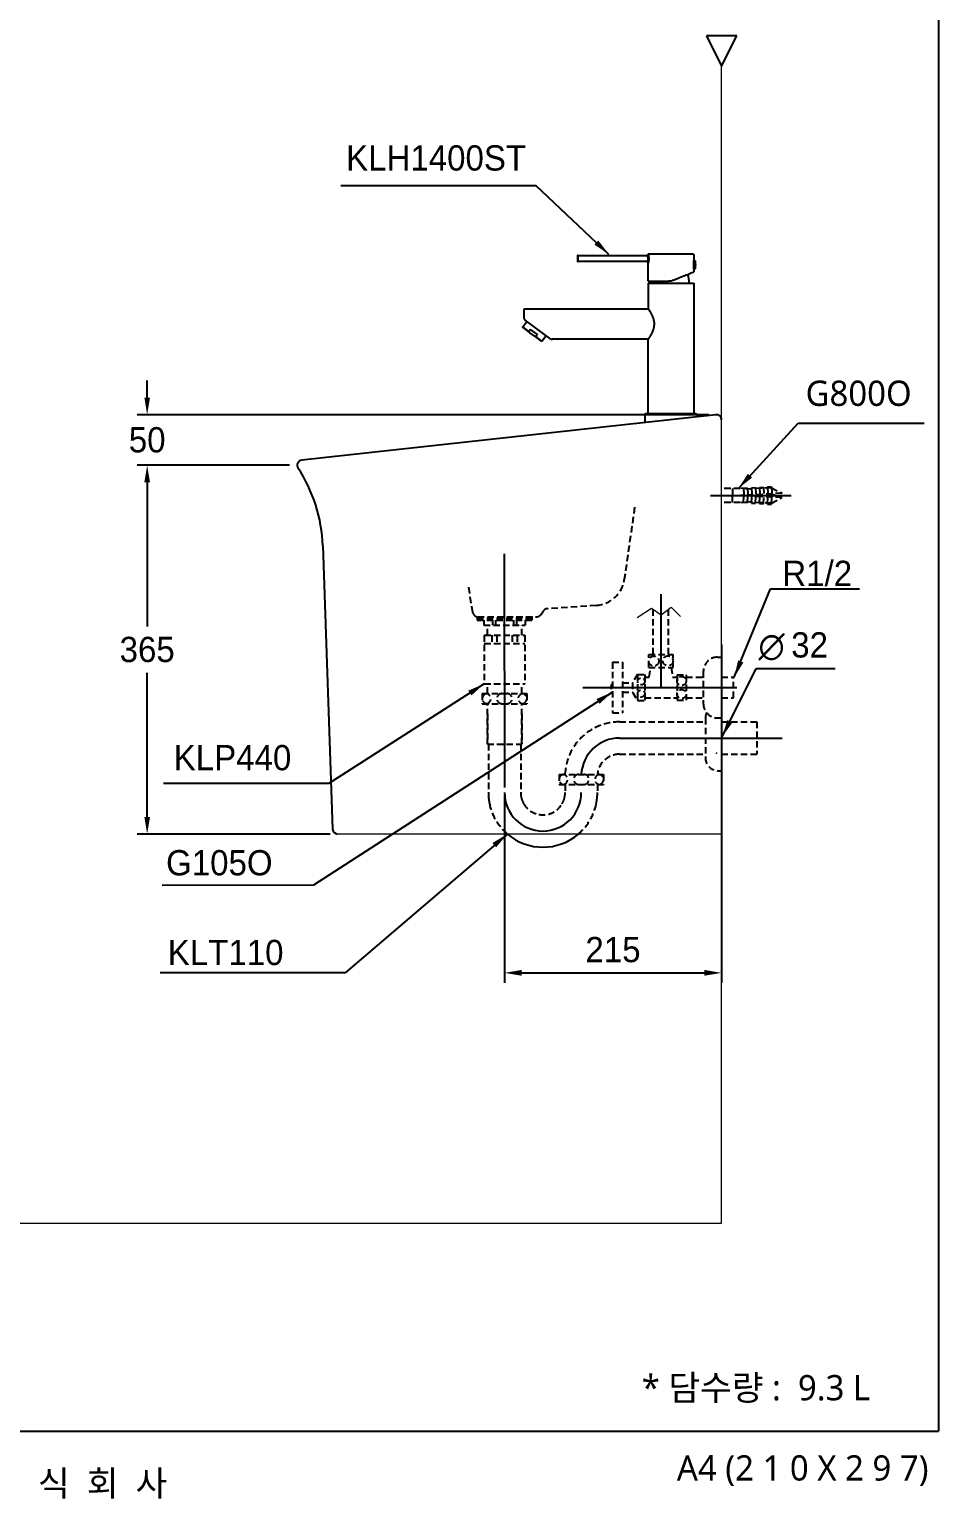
# Model space of a CAD drawing. Header units: millimetres. Extents: x 0 to 1800, y -67 to 2530.
# Drawn here: x 900 to 1800, y -67 to 1387 of the extents above; entities that cross this region are included whole.
import ezdxf
from ezdxf.enums import TextEntityAlignment as Align
from ezdxf.lldxf.tags import DXFTag

# ---------------------------------------------------------------- set-up
doc = ezdxf.new("R2010")
doc.units = ezdxf.units.MM
doc.linetypes.add('DASHED2', pattern=[9.525, 6.35, -3.175])
doc.layers.get('Defpoints').update_dxf_attribs({"color": 1})
for name, color, linetype in [('61', 7, 'Continuous'), ('TEXT', 7, 'Continuous'), ('내부선 및 부속', 4, 'Continuous'), ('도각라인', 7, 'Continuous'), ('외형선', 3, 'Continuous'), ('점선', 6, 'DASHED2'), ('중심선', 1, 'DASHED'), ('치수선', 7, 'Continuous')]:
    doc.layers.add(name, color=color, linetype=linetype)
doc.styles.add('140911', font='HBATANG.TTF')
doc.styles.add('____', font='')
doc.styles.add('맑은고딕_치수', font='malgun.ttf', dxfattribs={"height": 25})
doc.styles.add('맑은고딕_통일', font='malgun.ttf', dxfattribs={"height": 25})
doc.styles.add('타이틀', font='H2GTRM.TTF', dxfattribs={"height": 25})
doc.styles.get('____').set_extended_font_data('굴림')
tags = doc.linetypes.add('DASHED', pattern=[25.72, 12.86, -12.86]).pattern_tags.tags
tags[6:7] = [DXFTag(74, 4), DXFTag(75, 0), DXFTag(340, '0'), DXFTag(46, 0.0), DXFTag(50, 0.0), DXFTag(44, 0.0), DXFTag(45, 0.0)]
tags[4:5] = [DXFTag(74, 4), DXFTag(75, 0), DXFTag(340, '0'), DXFTag(46, 0.0), DXFTag(50, 0.0), DXFTag(44, 0.0), DXFTag(45, 0.0)]
doc.dimstyles.new('MSADIM', dxfattribs={"dimtxt": 33, "dimasz": 17, "dimexe": 10, "dimexo": 7.5, "dimgap": 10, "dimtad": 0, "dimtih": 1, "dimtoh": 1, "dimdec": 0, "dimzin": 1, "dimdsep": 46, "dimtxsty": '____', "dimcen": 11.25, "dimadec": 0, "dimazin": 0, "dimtfac": 1, "dimtdec": 0, "dimtix": 1, "dimtmove": 0, "dimatfit": 3, "dimfxl": 0, "dimtolj": 1, "dimtzin": 1, "dimarcsym": 0})

# ---------------------------------------------------------------- blocks, each defined once
blk = doc.blocks.new('*D4')
at = {"color": 0, "lineweight": -2}
for p, q in [((1016.6, 1022.8), (1016.6, 1039.8)), ((1572.6, 1005.8), (1006.6, 1005.8)), ((1157.6, 955.8), (1006.6, 955.8)), ((1016.6, 938.8), (1016.6, 921.8))]:
    blk.add_line(p, q, dxfattribs=at)
at = {"color": 0}
for points in [[(1013.8, 1022.8), (1019.4, 1022.8), (1016.6, 1005.8)], [(1013.8, 938.8), (1019.4, 938.8), (1016.6, 955.8)]]:
    blk.add_solid(points, dxfattribs=at)
at = {"layer": 'Defpoints', "color": 0}
for p in [(1580.1, 1005.8), (1016.6, 955.8), (1165.1, 955.8)]:
    blk.add_point(p, dxfattribs=at)
at = {"color": 0, "insert": (1016.6, 980.8), "char_height": 25, "attachment_point": 5, "style": '____'}
blk.add_mtext('\\A1;50', dxfattribs=at)
blk = doc.blocks.new('*D5')
at = {"color": 0, "lineweight": -2}
for p, q in [((1157.6, 955.8), (1006.6, 955.8)), ((1016.6, 938.8), (1016.6, 796.2)), ((1016.6, 607.8), (1016.6, 750.5)), ((1197.6, 590.8), (1006.6, 590.8))]:
    blk.add_line(p, q, dxfattribs=at)
at = {"color": 0}
for points in [[(1013.8, 938.8), (1019.4, 938.8), (1016.6, 955.8)], [(1013.8, 607.8), (1019.4, 607.8), (1016.6, 590.8)]]:
    blk.add_solid(points, dxfattribs=at)
at = {"layer": 'Defpoints', "color": 0}
for p in [(1165.1, 955.8), (1016.6, 590.8), (1205.1, 590.8)]:
    blk.add_point(p, dxfattribs=at)
at = {"color": 0, "insert": (1016.6, 773.3), "char_height": 25, "attachment_point": 5, "style": '____'}
blk.add_mtext('\\A1;365', dxfattribs=at)
blk = doc.blocks.new('*D6')
at = {"layer": 'Defpoints', "color": 0}
for p in [(1585.1, 785.8), (1370.3, 636.8), (1585.1, 453.4)]:
    blk.add_point(p, dxfattribs=at)
at = {"layer": '치수선', "color": 0, "lineweight": -2}
for p, q in [((1585.1, 778.3), (1585.1, 443.4)), ((1370.3, 629.3), (1370.3, 443.4)), ((1387.3, 453.4), (1568.1, 453.4))]:
    blk.add_line(p, q, dxfattribs=at)
at = {"layer": '치수선', "color": 0}
for points in [[(1387.3, 456.3), (1387.3, 450.6), (1370.3, 453.4)], [(1568.1, 456.3), (1568.1, 450.6), (1585.1, 453.4)]]:
    blk.add_solid(points, dxfattribs=at)
at = {"layer": '치수선', "color": 0, "insert": (1477.7, 476.3), "char_height": 25, "attachment_point": 5, "style": '____'}
blk.add_mtext('\\A1;215', dxfattribs=at)

msp = doc.modelspace()

# ---------------------------------------------------------------- linework, layer by layer
at = {"layer": '61', "lineweight": 18}
msp.add_point((1580, 671), dxfattribs=at)
at = {"layer": '내부선 및 부속', "lineweight": -3}
for p, q in [((1443, 1163.4), (1443, 1160.4)), ((1443, 1163.4), (1511.5, 1163.4)), ((1557.7, 1164.1), (1557.7, 1158.4)), ((1442.5, 1162.9), (1442.5, 1160.4)), ((1442.5, 1160.4), (1442.5, 1157.9)), ((1443, 1160.4), (1443, 1157.4)), ((1511.5, 1157.4), (1443, 1157.4)), ((1512.6, 1138.1), (1512.5, 1156.2)), ((1512.5, 1156.2), (1512.5, 1156.2)), ((1557.5, 1155.9), (1557.6, 1155.9)), ((1557.6, 1152.3), (1557.5, 1152.3)), ((1557.6, 1149.7), (1557.6, 1158.4)), ((1557.6, 1149.9), (1557.6, 1147.1)), ((1558.6, 1149.7), (1557.6, 1149.7)), ((1557.6, 1149.7), (1558.6, 1149.7)), ((1557.7, 1158.4), (1558.6, 1158.4)), ((1558.6, 1149.7), (1558.6, 1158.4)), ((1512.6, 1136.1), (1557.6, 1136.1)), ((1512.6, 1136.1), (1512.6, 1110.6)), ((1552.7, 1136.2), (1552.8, 1136.2)), ((1557.6, 1136.1), (1557.6, 1006.6)), ((1389.8, 1101.1), (1389.8, 1110.6)), ((1389.8, 1110.6), (1390.8, 1110.6)), ((1390.8, 1110.6), (1512.6, 1110.6)), ((1388.4, 1092.7), (1392.4, 1098.1)), ((1388.5, 1092), (1388.4, 1092.7)), ((1394.4, 1088.2), (1388.4, 1092.7)), ((1388.5, 1092), (1395.5, 1086.8)), ((1416.2, 1080.6), (1390.6, 1099.5)), ((1395.9, 1090.2), (1394.4, 1088.2)), ((1399.6, 1083.7), (1395.5, 1086.8)), ((1402.8, 1085.1), (1395.9, 1090.2)), ((1399.6, 1083.7), (1406.6, 1078.5)), ((1402.8, 1085.1), (1401.3, 1083.1)), ((1407.3, 1078.6), (1401.3, 1083.1)), ((1407.3, 1078.6), (1406.6, 1078.5)), ((1407.3, 1078.6), (1411.4, 1084.1)), ((1416.2, 1080.6), (1417.8, 1080.6)), ((1512.6, 1080.6), (1417.6, 1080.6)), ((1512.6, 1006.6), (1512.6, 1080.6)), ((1509.1, 1005.6), (1509.1, 998.1)), ((1561.1, 1005.6), (1509.1, 1005.6)), ((1560.1, 1006.6), (1510.1, 1006.6)), ((1561.1, 1005.6), (1561.1, 1003.8))]:
    msp.add_line(p, q, dxfattribs=at)
at = {"layer": '내부선 및 부속'}
msp.add_line((1557.1, 1164.7), (1513, 1164.7), dxfattribs=at)
at = {"layer": '내부선 및 부속', "lineweight": -3}
for centre, radius, start, end in [((1443, 1162.9), 0.5, 90, 180), ((1443, 1157.9), 0.5, 180, 270), ((1545.8, 1136), 28.4, 175.7529, 179.7977), ((1510.1, 1005.6), 1, 90, 180), ((1512.4, 1007.6), 1, 270, 284.4784)]:
    msp.add_arc(centre, radius, start, end, dxfattribs=at)
at = {"layer": '내부선 및 부속'}
msp.add_arc((1511.3, 1156.2), 1.23, 0.8114, 81.1264, dxfattribs=at)
at = {"layer": '내부선 및 부속', "lineweight": -3, "extrusion": (0, 0, -1)}
for centre, radius, start, end in [((-1524.4, 1136), 28.4, 162.2974, 179.4652), ((-1557.9, 1007.6), 1, 270, 284.4788), ((-1560.1, 1005.6), 1, 90, 180)]:
    msp.add_arc(centre, radius, start, end, dxfattribs=at)
at = {"layer": '내부선 및 부속', "linetype": 'Continuous'}
msp.add_arc((1408.3, 631.8), 54, 229.399, 310.601, dxfattribs=at)
at = {"layer": '내부선 및 부속', "lineweight": -3, "extrusion": (0, 0, -1)}
for major_axis, start_param, end_param in [((-19.2, 0), 2.912682, 3.141593), ((19.2, 0), 0, 0.228911)]:
    msp.add_ellipse((1540, 1154.1), major_axis=major_axis, ratio=0.999887, start_param=start_param, end_param=end_param, dxfattribs=at)
at = {"layer": '내부선 및 부속', "lineweight": -3}
for points, weights in [([(1512.4, 1164.1), (1512.2, 1163.6), (1511.8, 1163.4), (1511.3, 1163.4)], [0.955156664612, 0.862454570136, 0.877403186498, 1.0000025137]), ([(1512.5, 1164.3), (1512.5, 1164.2), (1512.4, 1164.2), (1512.4, 1164.1)], [1.00001310391, 0.982984306088, 0.968032165351, 0.9551566817])]:
    msp.add_rational_spline(points, weights, degree=3, dxfattribs=at)
for points, knots in [([(1511.5, 1163.4), (1511.5, 1163.4), (1511.5, 1163.4), (1511.5, 1163.4), (1511.5, 1163.4), (1511.5, 1163.4), (1511.5, 1163.4), (1511.5, 1163.4), (1511.5, 1163.4), (1511.5, 1163.4), (1511.5, 1163.4), (1511.5, 1163.4), (1511.5, 1163.4), (1511.5, 1163.4), (1511.5, 1163.4), (1511.5, 1163.4), (1511.5, 1163.4), (1511.5, 1163.4), (1511.5, 1163.4), (1511.5, 1163.4), (1511.5, 1163.3), (1511.5, 1163.3), (1511.5, 1163.3), (1511.6, 1163.3), (1511.6, 1163.3), (1511.6, 1163.2), (1511.6, 1163.2), (1511.6, 1163.2), (1511.6, 1163.2), (1511.6, 1163.2), (1511.6, 1163.2), (1511.6, 1163.1), (1511.6, 1163.1), (1511.7, 1163.1), (1511.7, 1163.1), (1511.7, 1163.1), (1511.7, 1163), (1511.7, 1163)], [-0.209397, -0.209397, -0.209397, -0.209397, 0, 0, 0, 0.002393, 0.018705, 0.034194, 0.04886, 0.062703, 0.075723, 0.08792, 0.099294, 0.109845, 0.119573, 0.128478, 0.13656, 0.143819, 0.150255, 0.155868, 0.182678, 0.239411, 0.326063, 0.442631, 0.495861, 0.546574, 0.594773, 0.640459, 0.683634, 0.724301, 0.761364, 0.7992, 0.837808, 0.877192, 0.91735, 0.958286, 1, 1, 1, 1]), ([(1513, 1164.7), (1513, 1164.7), (1513, 1164.7), (1513, 1164.7), (1512.9, 1164.7), (1512.8, 1164.7), (1512.6, 1164.6), (1512.5, 1164.4), (1512.5, 1164.3), (1512.5, 1164.3)], [-0.074984, -0.074984, -0.074984, -0.074984, 0, 0, 0, 0.191666, 0.54292, 0.894174, 1, 1, 1, 1]), ([(1512.9, 1164.1), (1512.9, 1164.1), (1512.9, 1164.1), (1512.9, 1164.1), (1512.8, 1164.1), (1512.8, 1164.1), (1512.8, 1164.1), (1512.8, 1164.1), (1512.8, 1164.2), (1512.8, 1164.2), (1512.8, 1164.2), (1512.8, 1164.2), (1512.8, 1164.2), (1512.8, 1164.2), (1512.8, 1164.2), (1512.8, 1164.2), (1512.8, 1164.2), (1512.8, 1164.2), (1512.8, 1164.2), (1512.7, 1164.2), (1512.7, 1164.2), (1512.7, 1164.2), (1512.7, 1164.2), (1512.7, 1164.2), (1512.7, 1164.2), (1512.7, 1164.2), (1512.7, 1164.2), (1512.7, 1164.2), (1512.7, 1164.3), (1512.7, 1164.3), (1512.7, 1164.3), (1512.7, 1164.3), (1512.7, 1164.3), (1512.7, 1164.3), (1512.7, 1164.3), (1512.7, 1164.3), (1512.6, 1164.3), (1512.6, 1164.3), (1512.6, 1164.3), (1512.6, 1164.3), (1512.6, 1164.3), (1512.6, 1164.3), (1512.6, 1164.3)], [0, 0, 0, 0, 0.023127, 0.046347, 0.06966, 0.093066, 0.116565, 0.140157, 0.163843, 0.187622, 0.211494, 0.235461, 0.259521, 0.283676, 0.307926, 0.332271, 0.356712, 0.381248, 0.405881, 0.43061, 0.455436, 0.48036, 0.505382, 0.530502, 0.555721, 0.58104, 0.606458, 0.631976, 0.657595, 0.683315, 0.709137, 0.73506, 0.761086, 0.787215, 0.813448, 0.839784, 0.866224, 0.892769, 0.919418, 0.946173, 0.973033, 1, 1, 1, 1]), ([(1512.7, 1156.2), (1512.7, 1156.2), (1512.7, 1156.2), (1512.7, 1156.2), (1512.7, 1156.2), (1512.7, 1156.2), (1512.7, 1156.2), (1512.7, 1156.2), (1512.7, 1156.2), (1512.7, 1156.2), (1512.7, 1156.2), (1512.7, 1156.2), (1512.7, 1156.2), (1512.7, 1156.2), (1512.7, 1156.2), (1512.7, 1156.2), (1512.7, 1156.2), (1512.7, 1156.2), (1512.7, 1156.2), (1512.7, 1156.2), (1512.7, 1156.2), (1512.7, 1156.2), (1512.7, 1156.2), (1512.7, 1156.2), (1512.7, 1156.2), (1512.7, 1156.2), (1512.7, 1156.2), (1512.7, 1156.2), (1512.7, 1156.2), (1512.8, 1156.3), (1512.8, 1156.3), (1512.8, 1156.3), (1512.8, 1156.3), (1512.8, 1156.3), (1512.8, 1156.3), (1512.8, 1156.3), (1512.8, 1156.3), (1512.8, 1156.3), (1512.8, 1156.3), (1512.8, 1156.3), (1512.8, 1156.3), (1512.8, 1156.3), (1512.8, 1156.3), (1512.8, 1156.3), (1512.8, 1156.4), (1512.8, 1156.4), (1512.8, 1156.4), (1512.8, 1156.4), (1512.8, 1156.4), (1512.8, 1156.4), (1512.9, 1156.4), (1512.9, 1156.5), (1513, 1156.7), (1513, 1156.9), (1513.1, 1157.1), (1513.1, 1157.3), (1513.2, 1157.6), (1513.2, 1157.8), (1513.3, 1158.2), (1513.3, 1158.5), (1513.4, 1159), (1513.4, 1159.4), (1513.4, 1159.9), (1513.4, 1160.3), (1513.4, 1160.8), (1513.4, 1161.2), (1513.4, 1161.5), (1513.3, 1161.8), (1513.3, 1162.1), (1513.2, 1162.5), (1513.2, 1162.7), (1513.1, 1163), (1513.1, 1163.2), (1513.1, 1163.3), (1513.1, 1163.4), (1513.1, 1163.4), (1513, 1163.5), (1513, 1163.5), (1513, 1163.6), (1513, 1163.6), (1513, 1163.6), (1513, 1163.7), (1513, 1163.7), (1513, 1163.8), (1513, 1163.8), (1512.9, 1163.8), (1512.9, 1163.9), (1512.9, 1163.9), (1512.9, 1163.9), (1512.9, 1164), (1512.9, 1164), (1512.9, 1164), (1512.9, 1164.1), (1512.9, 1164.1), (1512.9, 1164.1)], [-0.000001, -0.000001, -0.000001, -0.000001, 0, 0, 0, 0.002658, 0.005314, 0.007968, 0.010619, 0.013269, 0.015916, 0.018562, 0.021206, 0.023848, 0.02649, 0.029129, 0.031768, 0.034406, 0.037042, 0.039678, 0.042314, 0.044949, 0.047583, 0.050218, 0.052852, 0.055486, 0.058121, 0.060756, 0.063391, 0.066027, 0.068664, 0.071301, 0.073939, 0.076579, 0.07922, 0.081862, 0.084506, 0.087151, 0.089798, 0.092447, 0.095098, 0.097751, 0.100407, 0.103065, 0.105725, 0.108388, 0.111054, 0.113723, 0.116395, 0.11907, 0.121749, 0.152939, 0.184005, 0.215157, 0.246605, 0.278292, 0.3098, 0.341343, 0.373138, 0.415702, 0.457931, 0.500353, 0.543038, 0.585266, 0.627561, 0.659344, 0.690857, 0.72231, 0.753911, 0.785189, 0.816248, 0.847291, 0.87852, 0.884373, 0.89021, 0.896033, 0.901844, 0.907642, 0.913431, 0.919211, 0.924983, 0.93075, 0.936512, 0.942271, 0.948028, 0.953785, 0.959543, 0.965303, 0.971068, 0.976838, 0.982614, 0.988399, 0.994194, 1, 1, 1, 1]), ([(1557.1, 1164.7), (1557.2, 1164.7), (1557.3, 1164.7), (1557.4, 1164.6), (1557.5, 1164.5), (1557.6, 1164.4), (1557.7, 1164.3), (1557.7, 1164.2), (1557.7, 1164.1)], [0, 0, 0, 0, 0.239274, 0.368404, 0.500176, 0.631917, 0.760967, 1, 1, 1, 1]), ([(1511.7, 1163), (1511.7, 1163), (1511.7, 1163), (1511.7, 1163), (1511.7, 1163), (1511.7, 1163), (1511.7, 1163), (1511.7, 1162.9), (1511.7, 1162.9), (1511.7, 1162.9), (1511.7, 1162.9), (1511.8, 1162.9), (1511.8, 1162.9), (1511.8, 1162.8), (1511.8, 1162.8), (1511.8, 1162.8), (1511.8, 1162.8), (1511.8, 1162.8), (1511.8, 1162.8), (1511.8, 1162.7), (1511.8, 1162.7), (1511.8, 1162.7), (1511.8, 1162.7), (1511.8, 1162.7), (1511.8, 1162.7), (1511.8, 1162.6), (1511.9, 1162.6), (1511.9, 1162.6), (1511.9, 1162.6), (1511.9, 1162.6), (1511.9, 1162.5), (1511.9, 1162.5), (1511.9, 1162.5), (1511.9, 1162.5), (1511.9, 1162.5), (1511.9, 1162.4), (1511.9, 1162.4), (1511.9, 1162.4), (1512, 1162.3), (1512, 1162.2), (1512, 1162.2), (1512, 1162.1), (1512, 1162), (1512, 1162), (1512.1, 1161.9), (1512.1, 1161.8), (1512.1, 1161.8), (1512.1, 1161.7), (1512.1, 1161.6), (1512.1, 1161.5), (1512.2, 1161.3), (1512.2, 1161.2), (1512.2, 1161.1), (1512.2, 1160.9), (1512.2, 1160.8), (1512.2, 1160.6), (1512.2, 1160.5), (1512.3, 1160.3), (1512.3, 1160.1), (1512.2, 1159.9), (1512.2, 1159.6), (1512.2, 1159.3), (1512.2, 1159), (1512.1, 1158.8), (1512.1, 1158.6), (1512, 1158.5), (1512, 1158.3), (1511.9, 1158.2), (1511.9, 1158), (1511.9, 1158), (1511.8, 1157.9), (1511.8, 1157.8), (1511.8, 1157.8), (1511.8, 1157.7), (1511.8, 1157.7), (1511.7, 1157.7), (1511.7, 1157.6), (1511.7, 1157.6), (1511.7, 1157.6), (1511.7, 1157.6), (1511.7, 1157.6), (1511.7, 1157.6), (1511.7, 1157.6), (1511.7, 1157.5), (1511.7, 1157.5), (1511.7, 1157.5), (1511.7, 1157.5), (1511.7, 1157.5), (1511.7, 1157.5), (1511.6, 1157.5), (1511.6, 1157.5), (1511.6, 1157.5), (1511.6, 1157.5), (1511.6, 1157.5), (1511.6, 1157.5), (1511.6, 1157.5), (1511.6, 1157.5), (1511.6, 1157.5), (1511.6, 1157.5), (1511.6, 1157.5), (1511.6, 1157.5), (1511.6, 1157.5), (1511.6, 1157.5), (1511.6, 1157.5), (1511.6, 1157.5), (1511.6, 1157.5), (1511.6, 1157.5), (1511.6, 1157.5), (1511.6, 1157.5), (1511.6, 1157.4), (1511.6, 1157.4), (1511.6, 1157.4), (1511.6, 1157.4), (1511.6, 1157.4), (1511.6, 1157.4), (1511.6, 1157.4), (1511.6, 1157.4), (1511.6, 1157.4), (1511.6, 1157.4), (1511.6, 1157.4), (1511.6, 1157.4), (1511.6, 1157.4), (1511.6, 1157.4), (1511.6, 1157.4), (1511.5, 1157.4), (1511.5, 1157.4), (1511.5, 1157.4), (1511.5, 1157.4)], [0, 0, 0, 0, 0.003821, 0.007642, 0.011463, 0.015284, 0.019106, 0.022929, 0.026751, 0.030574, 0.034397, 0.038221, 0.042045, 0.045869, 0.049693, 0.053518, 0.057343, 0.061169, 0.064995, 0.068821, 0.072648, 0.076474, 0.080302, 0.084129, 0.087957, 0.091785, 0.095614, 0.099442, 0.103272, 0.107101, 0.110931, 0.114761, 0.118592, 0.122423, 0.126254, 0.130085, 0.133917, 0.14478, 0.155666, 0.166576, 0.177509, 0.188466, 0.199448, 0.210455, 0.221487, 0.232545, 0.243629, 0.254739, 0.265875, 0.28557, 0.304959, 0.324047, 0.342838, 0.361336, 0.379548, 0.397476, 0.415127, 0.432506, 0.464115, 0.495808, 0.527618, 0.56918, 0.612842, 0.65866, 0.680764, 0.704971, 0.731284, 0.759706, 0.790239, 0.806154, 0.821057, 0.834946, 0.847821, 0.859684, 0.870532, 0.880368, 0.889189, 0.896998, 0.903792, 0.909574, 0.914341, 0.918095, 0.920836, 0.922563, 0.923277, 0.925206, 0.92713, 0.929049, 0.930964, 0.932873, 0.934777, 0.936676, 0.938571, 0.94046, 0.942344, 0.944224, 0.946098, 0.947968, 0.949832, 0.951692, 0.953546, 0.955396, 0.95724, 0.95908, 0.960914, 0.962744, 0.964569, 0.966388, 0.968203, 0.970013, 0.971818, 0.973618, 0.975412, 0.977202, 0.978987, 0.980767, 0.982542, 0.984312, 0.986077, 0.987838, 0.989593, 0.991343, 0.993088, 0.994829, 0.996564, 0.998294, 1, 1, 1, 1]), ([(1511.5, 1157.4), (1511.5, 1157.4), (1511.5, 1157.4), (1511.5, 1157.4), (1511.5, 1157.4), (1511.5, 1157.4), (1511.5, 1157.4), (1511.5, 1157.4), (1511.5, 1157.4), (1511.5, 1157.4), (1511.5, 1157.4), (1511.5, 1157.4), (1511.5, 1157.4), (1511.5, 1157.4), (1511.5, 1157.4), (1511.5, 1157.4), (1511.5, 1157.4), (1511.5, 1157.4), (1511.5, 1157.4), (1511.5, 1157.4), (1511.5, 1157.4), (1511.5, 1157.4), (1511.5, 1157.4), (1511.5, 1157.4), (1511.5, 1157.4), (1511.5, 1157.4), (1511.5, 1157.4), (1511.5, 1157.4), (1511.5, 1157.4), (1511.5, 1157.4), (1511.5, 1157.4), (1511.5, 1157.4), (1511.5, 1157.4), (1511.5, 1157.4), (1511.5, 1157.4), (1511.5, 1157.4), (1511.5, 1157.4), (1511.5, 1157.4), (1511.5, 1157.4), (1511.5, 1157.4)], [0, 0, 0, 0, 0.000343, 0.029579, 0.058732, 0.087799, 0.116783, 0.145683, 0.174499, 0.203231, 0.231879, 0.260443, 0.288923, 0.317319, 0.345631, 0.373859, 0.402003, 0.430064, 0.45804, 0.485933, 0.513742, 0.541467, 0.569109, 0.596666, 0.624141, 0.651531, 0.678838, 0.706061, 0.7332, 0.760256, 0.787228, 0.814117, 0.840922, 0.867644, 0.894282, 0.920836, 0.947308, 0.973696, 1, 1, 1, 1]), ([(1557.6, 1157.1), (1557.6, 1157), (1557.6, 1157), (1557.6, 1156.9), (1557.6, 1156.8), (1557.6, 1156.8), (1557.6, 1156.7), (1557.6, 1156.7), (1557.6, 1156.6), (1557.6, 1156.5), (1557.5, 1156.2), (1557.5, 1156.1), (1557.5, 1155.9), (1557.5, 1155.9), (1557.5, 1155.8), (1557.5, 1155.7), (1557.5, 1155.6), (1557.5, 1155.4), (1557.4, 1155.2), (1557.4, 1155), (1557.4, 1155), (1557.4, 1154.9), (1557.4, 1154.9), (1557.4, 1154.8), (1557.4, 1154.7), (1557.4, 1154.4), (1557.4, 1154.2), (1557.4, 1154), (1557.4, 1153.9), (1557.4, 1153.7), (1557.4, 1153.7), (1557.4, 1153.6), (1557.4, 1153.6), (1557.4, 1153.5), (1557.4, 1153.3), (1557.4, 1153.1), (1557.4, 1152.9), (1557.4, 1152.7), (1557.4, 1152.7), (1557.4, 1152.6), (1557.4, 1152.5), (1557.5, 1152.4), (1557.5, 1152.2), (1557.5, 1152), (1557.5, 1151.9), (1557.5, 1151.8), (1557.5, 1151.8), (1557.5, 1151.7), (1557.5, 1151.7), (1557.5, 1151.6), (1557.5, 1151.5), (1557.5, 1151.4), (1557.6, 1151.2), (1557.6, 1151.1), (1557.6, 1151.1), (1557.6, 1151.1), (1557.6, 1151), (1557.6, 1151), (1557.6, 1151), (1557.6, 1151), (1557.6, 1150.9), (1557.6, 1150.8), (1557.6, 1150.8), (1557.6, 1150.7), (1557.6, 1150.7), (1557.6, 1150.7), (1557.6, 1150.7), (1557.6, 1150.7), (1557.6, 1150.7), (1557.6, 1150.7)], [0, 0, 0, 0, 0.034606, 0.034606, 0.053171, 0.062454, 0.062454, 0.071736, 0.071736, 0.108867, 0.145997, 0.183128, 0.183128, 0.201693, 0.201693, 0.220258, 0.220258, 0.257389, 0.29452, 0.29452, 0.313085, 0.313085, 0.322367, 0.322367, 0.33165, 0.368781, 0.405911, 0.405911, 0.443042, 0.443042, 0.452324, 0.452324, 0.461607, 0.480172, 0.480172, 0.517303, 0.554433, 0.554433, 0.572999, 0.572999, 0.591564, 0.591564, 0.628695, 0.665825, 0.665825, 0.68439, 0.693673, 0.693673, 0.702956, 0.702956, 0.740086, 0.740086, 0.777217, 0.814347, 0.814347, 0.82363, 0.82363, 0.832913, 0.832913, 0.851478, 0.851478, 0.888608, 0.925739, 0.925739, 0.944304, 0.944304, 0.96287, 0.96287, 1, 1, 1, 1]), ([(1559, 1154.1), (1559, 1154.2), (1559, 1154.2), (1559, 1154.3), (1559, 1154.3), (1559, 1154.3), (1559, 1154.3), (1559, 1154.4), (1559, 1154.4), (1559, 1154.4), (1559, 1154.5), (1559, 1154.5), (1559, 1154.5), (1559, 1154.6), (1559, 1154.6), (1559, 1154.6), (1559, 1154.6), (1559, 1154.7), (1559, 1154.7), (1559, 1154.7), (1559, 1154.7), (1559, 1154.8), (1559, 1154.8), (1559, 1154.8), (1559, 1154.8), (1559, 1154.8), (1559, 1154.8), (1559, 1154.8), (1559, 1154.8), (1559, 1154.9), (1559, 1154.9), (1558.9, 1154.9), (1558.9, 1154.9), (1558.9, 1154.9), (1558.9, 1154.9), (1558.9, 1154.9), (1558.9, 1154.9), (1558.9, 1154.8), (1558.9, 1154.8), (1558.9, 1154.8), (1558.9, 1154.8), (1558.9, 1154.8), (1558.9, 1154.8), (1558.9, 1154.8), (1558.9, 1154.8), (1558.9, 1154.7), (1558.9, 1154.7), (1558.9, 1154.6), (1558.9, 1154.6), (1558.9, 1154.6), (1558.9, 1154.5), (1558.9, 1154.5), (1558.9, 1154.5), (1558.9, 1154.4), (1558.9, 1154.4), (1558.9, 1154.3), (1558.9, 1154.2), (1558.9, 1154.2), (1558.9, 1154.2), (1558.9, 1154.1), (1558.9, 1154.1)], [0, 0, 0, 0, 0.0625, 0.0625, 0.09375, 0.09375, 0.109375, 0.109375, 0.125, 0.125, 0.1875, 0.1875, 0.203125, 0.203125, 0.21875, 0.21875, 0.25, 0.25, 0.3125, 0.3125, 0.328125, 0.328125, 0.34375, 0.375, 0.40625, 0.40625, 0.421875, 0.421875, 0.4375, 0.4375, 0.5, 0.5, 0.53125, 0.53125, 0.546875, 0.546875, 0.5625, 0.5625, 0.625, 0.625, 0.640625, 0.640625, 0.65625, 0.65625, 0.6875, 0.6875, 0.75, 0.75, 0.78125, 0.78125, 0.8125, 0.84375, 0.84375, 0.875, 0.875, 0.9375, 0.9375, 0.96875, 0.96875, 1, 1, 1, 1]), ([(1558.9, 1154.1), (1558.9, 1154.1), (1558.9, 1154), (1558.9, 1154), (1558.9, 1153.9), (1558.9, 1153.9), (1558.9, 1153.9), (1558.9, 1153.9), (1558.9, 1153.8), (1558.9, 1153.8), (1558.9, 1153.7), (1558.9, 1153.7), (1558.9, 1153.7), (1558.9, 1153.7), (1558.9, 1153.7), (1558.9, 1153.6), (1558.9, 1153.6), (1558.9, 1153.6), (1558.9, 1153.5), (1558.9, 1153.5), (1558.9, 1153.5), (1558.9, 1153.5), (1558.9, 1153.4), (1558.9, 1153.4), (1558.9, 1153.4), (1558.9, 1153.4), (1558.9, 1153.4), (1558.9, 1153.4), (1558.9, 1153.4), (1558.9, 1153.4), (1558.9, 1153.4), (1559, 1153.4), (1559, 1153.4), (1559, 1153.4), (1559, 1153.4), (1559, 1153.4), (1559, 1153.4), (1559, 1153.4), (1559, 1153.4), (1559, 1153.4), (1559, 1153.4), (1559, 1153.4), (1559, 1153.4), (1559, 1153.5), (1559, 1153.5), (1559, 1153.5), (1559, 1153.5), (1559, 1153.6), (1559, 1153.6), (1559, 1153.6), (1559, 1153.7), (1559, 1153.7), (1559, 1153.8), (1559, 1153.8), (1559, 1153.9), (1559, 1153.9), (1559, 1154), (1559, 1154), (1559, 1154.1), (1559, 1154.1), (1559, 1154.1)], [0, 0, 0, 0, 0.0625, 0.0625, 0.09375, 0.09375, 0.109375, 0.109375, 0.125, 0.125, 0.1875, 0.1875, 0.203125, 0.203125, 0.21875, 0.21875, 0.25, 0.25, 0.3125, 0.3125, 0.328125, 0.328125, 0.34375, 0.375, 0.40625, 0.40625, 0.421875, 0.421875, 0.4375, 0.4375, 0.5, 0.5, 0.53125, 0.53125, 0.546875, 0.546875, 0.5625, 0.5625, 0.625, 0.625, 0.640625, 0.640625, 0.65625, 0.65625, 0.6875, 0.6875, 0.75, 0.75, 0.78125, 0.78125, 0.8125, 0.84375, 0.84375, 0.875, 0.875, 0.9375, 0.9375, 0.96875, 0.96875, 1, 1, 1, 1]), ([(1512.6, 1138.1), (1512.7, 1138.1), (1513.2, 1138.1), (1514.1, 1138.1), (1515, 1138.1), (1517.9, 1138.1), (1524.5, 1138.1), (1529.8, 1138.1), (1532.5, 1138.1)], [-0.289728, -0.289728, -0.289728, -0.289728, 0, 0, 0, 0.333333, 0.666667, 1, 1, 1, 1]), ([(1532.5, 1138.1), (1532.5, 1138.1), (1532.6, 1138.1), (1532.6, 1138.1), (1532.6, 1138.1), (1532.6, 1138.1)], [0, 0, 0, 0, 0.925252, 0.925252, 1, 1, 1, 1]), ([(1537.7, 1139.1), (1540.3, 1140.2), (1545.4, 1142.2), (1552, 1144.8), (1556.5, 1146.6), (1557.6, 1147.1), (1557.6, 1147.1)], [0, 0, 0, 0, 0.250034, 0.500067, 0.750101, 1, 1, 1, 1]), ([(1512.6, 1110.6), (1512.6, 1110.6), (1512.6, 1110.6), (1512.6, 1110.6), (1512.6, 1110.6), (1512.6, 1110.6), (1512.6, 1110.6), (1512.6, 1110.5), (1512.6, 1110.5), (1512.7, 1110.5), (1512.7, 1110.4), (1512.9, 1110.2), (1513, 1110.1), (1513.1, 1109.9), (1513.1, 1109.9), (1513.1, 1109.8), (1513.1, 1109.8), (1513.2, 1109.6), (1513.3, 1109.5), (1513.5, 1109.2), (1513.6, 1109), (1513.8, 1108.6), (1513.9, 1108.5), (1514, 1108.3), (1514.1, 1108.3), (1514.2, 1108.1), (1514.2, 1108.1), (1514.4, 1107.7), (1514.6, 1107.4), (1514.9, 1106.8), (1515.1, 1106.5), (1515.5, 1105.8), (1515.6, 1105.5), (1515.8, 1105.1), (1515.9, 1105), (1515.9, 1104.9), (1516, 1104.8), (1516.1, 1104.4), (1516.3, 1104.2), (1516.5, 1103.6), (1516.7, 1103.2), (1517, 1102.3), (1517.2, 1101.9), (1517.4, 1101.2), (1517.5, 1101), (1517.6, 1100.6), (1517.6, 1100.5), (1517.7, 1100.3), (1517.7, 1100.3), (1517.7, 1100.2), (1517.7, 1100.1), (1517.9, 1099.6), (1518, 1099.1), (1518.1, 1098.1), (1518.2, 1097.6), (1518.3, 1097), (1518.3, 1096.8), (1518.3, 1096.6), (1518.3, 1096.5), (1518.3, 1096.4), (1518.3, 1096.1), (1518.3, 1095.8), (1518.3, 1095.6)], [0, 0, 0, 0, 0.005985, 0.005985, 0.013812, 0.013812, 0.029465, 0.029465, 0.060773, 0.060773, 0.123388, 0.123388, 0.186003, 0.186003, 0.19383, 0.19383, 0.201657, 0.217311, 0.248618, 0.248618, 0.311234, 0.311234, 0.342541, 0.342541, 0.358195, 0.358195, 0.373849, 0.373849, 0.436464, 0.436464, 0.499079, 0.499079, 0.561694, 0.561694, 0.569521, 0.569521, 0.577348, 0.593002, 0.624309, 0.624309, 0.686924, 0.686924, 0.749539, 0.749539, 0.780847, 0.780847, 0.796501, 0.796501, 0.804328, 0.804328, 0.812155, 0.812155, 0.87477, 0.87477, 0.937385, 0.937385, 0.953039, 0.960866, 0.960866, 0.968692, 0.968692, 1, 1, 1, 1]), ([(1389.8, 1101.1), (1389.8, 1101), (1389.8, 1100.9), (1389.9, 1100.7), (1389.9, 1100.6), (1389.9, 1100.5), (1390, 1100.4), (1390, 1100.3), (1390, 1100.3), (1390, 1100.2), (1390.1, 1100.1), (1390.1, 1100.1), (1390.2, 1099.9), (1390.2, 1099.9), (1390.3, 1099.8), (1390.3, 1099.8), (1390.3, 1099.7), (1390.4, 1099.7), (1390.4, 1099.7), (1390.5, 1099.6), (1390.6, 1099.5), (1390.6, 1099.5)], [0, 0, 0, 0, 0.125, 0.25, 0.25, 0.375, 0.375, 0.4375, 0.4375, 0.5, 0.5, 0.625, 0.625, 0.75, 0.75, 0.78125, 0.78125, 0.8125, 0.875, 0.875, 1, 1, 1, 1]), ([(1518.3, 1095.6), (1518.3, 1095.1), (1518.3, 1094.6), (1518.2, 1093.6), (1518.2, 1093.1), (1518, 1092.3), (1518, 1092.1), (1517.9, 1091.7), (1517.9, 1091.5), (1517.8, 1091.4), (1517.8, 1091.2), (1517.8, 1091.2), (1517.6, 1090.6), (1517.5, 1090.2), (1517.2, 1089.3), (1517, 1088.9), (1516.8, 1088.2), (1516.7, 1088), (1516.6, 1087.7), (1516.5, 1087.6), (1516.4, 1087.4), (1516.4, 1087.3), (1516.2, 1086.8), (1516, 1086.4), (1515.6, 1085.7), (1515.5, 1085.3), (1515.1, 1084.7), (1514.9, 1084.3), (1514.7, 1084), (1514.7, 1084), (1514.7, 1083.9), (1514.6, 1083.8), (1514.4, 1083.5), (1514.3, 1083.3), (1514.1, 1082.9), (1513.9, 1082.7), (1513.6, 1082.2), (1513.5, 1082), (1513.3, 1081.7), (1513.3, 1081.6), (1513.2, 1081.5), (1513.2, 1081.4), (1513.1, 1081.4), (1513.1, 1081.3), (1513.1, 1081.3), (1513.1, 1081.3), (1513, 1081.1), (1512.9, 1081), (1512.7, 1080.8), (1512.7, 1080.7), (1512.6, 1080.6), (1512.6, 1080.6), (1512.6, 1080.6), (1512.6, 1080.6), (1512.6, 1080.6)], [0, 0, 0, 0, 0.062402, 0.062402, 0.124805, 0.124805, 0.156006, 0.156006, 0.171607, 0.179407, 0.179407, 0.187207, 0.187207, 0.24961, 0.24961, 0.312012, 0.312012, 0.343214, 0.343214, 0.358814, 0.358814, 0.374415, 0.374415, 0.436817, 0.436817, 0.49922, 0.49922, 0.561622, 0.561622, 0.569423, 0.569423, 0.577223, 0.592824, 0.624025, 0.624025, 0.686427, 0.686427, 0.74883, 0.74883, 0.780031, 0.780031, 0.795632, 0.795632, 0.803432, 0.803432, 0.811232, 0.811232, 0.873635, 0.873635, 0.936037, 0.936037, 0.99844, 0.99844, 1, 1, 1, 1])]:
    msp.add_open_spline(points, degree=3, knots=knots, dxfattribs=at)
for points, degree in [([(1512.6, 1164.3), (1512.6, 1164.3), (1512.6, 1164.3), (1512.5, 1164.3)], 3), ([(1512.5, 1164.3), (1512.5, 1164.3), (1512.5, 1164.3), (1512.5, 1164.3)], 3), ([(1512.5, 1164.3), (1512.5, 1164.3), (1512.5, 1164.3), (1512.5, 1164.3)], 3), ([(1513.1, 1164.7), (1513.1, 1164.7), (1513.1, 1164.7), (1513.1, 1164.7)], 3), ([(1557.7, 1164.1), (1557.7, 1164.2), (1557.7, 1164.2), (1557.7, 1164.2)], 3), ([(1512.5, 1156.2), (1512.5, 1156.2), (1512.6, 1156.2), (1512.7, 1156.2)], 3), ([(1535.1, 1138.1), (1534.3, 1138.1), (1533.5, 1138.1), (1532.6, 1138.1)], 3), ([(1537.6, 1139.1), (1536.8, 1138.8), (1536, 1138.4), (1535.1, 1138.1)], 3), ([(1537.7, 1139.1), (1537.7, 1139.1), (1537.7, 1139.1), (1537.6, 1139.1)], 3), ([(1552.7, 1136.2), (1552.5, 1136.1)], 1), ([(1395.5, 1086.8), (1395.4, 1086.9), (1395.1, 1087.2), (1394.8, 1087.7), (1394.5, 1088), (1394.4, 1088.2)], 3), ([(1401.3, 1083.1), (1401.1, 1083.2), (1400.7, 1083.3), (1400.2, 1083.5), (1399.8, 1083.6), (1399.6, 1083.7)], 3)]:
    msp.add_open_spline(points, degree=degree, dxfattribs=at)
at = {"layer": '도각라인'}
for p in [(1800, 2530), (0, 0)]:
    msp.add_line(p, (1800, 0), dxfattribs=at)
at = {"layer": '외형선', "linetype": 'Continuous'}
for p, q in [((1600.1, 1380.8), (1570.1, 1380.8)), ((1570.1, 1380.8), (1585.1, 1350.8)), ((1585.1, 1350.8), (1600.1, 1380.8))]:
    msp.add_line(p, q, dxfattribs=at)
at = {"layer": '외형선', "lineweight": 18}
for p, q in [((1585.1, 205.8), (1585.1, 1350.8)), ((1585.1, 590.8), (1205.1, 590.8)), ((133.2, 205.8), (1585.1, 205.8))]:
    msp.add_line(p, q, dxfattribs=at)
at = {"layer": '외형선'}
for p, q in [((1579.6, 1005.8), (1169.6, 960.8)), ((1190.4, 875.9), (1200.1, 595.7))]:
    msp.add_line(p, q, dxfattribs=at)
for centre, radius, start, end in [((1580.1, 1000.8), 5, 0, 96.2635), ((1170.1, 955.8), 5, 96.2635, 213.2869), ((1040.5, 870.8), 150, 1.9743, 33.2869), ((1205.1, 595.8), 5, 181.9743, 270)]:
    msp.add_arc(centre, radius, start, end, dxfattribs=at)
at = {"layer": '점선'}
for p, q in [((1603.7, 932.8), (1585.1, 932.8)), ((1596.1, 932.8), (1596.1, 925.8)), ((1610.7, 933.2), (1603.7, 932.8)), ((1606.7, 933), (1607.1, 926)), ((1634.7, 933.5), (1606.8, 932)), ((1610.7, 933.2), (1611.1, 926.2)), ((1614.7, 933.4), (1618.7, 933.6)), ((1614.7, 933.4), (1615.1, 926.4)), ((1618.7, 933.6), (1619.1, 926.6)), ((1622.7, 933.8), (1626.7, 934)), ((1622.7, 933.8), (1623.1, 926.8)), ((1626.7, 934), (1627.1, 927.1)), ((1630.7, 934.3), (1634.7, 934.5)), ((1630.7, 934.3), (1631.1, 927.3)), ((1634.7, 934.5), (1635.1, 927.5)), ((1634.7, 933.5), (1645, 928)), ((1603.7, 918.8), (1585.1, 918.8)), ((1596.1, 918.8), (1596.1, 925.8)), ((1610.7, 918.5), (1603.7, 918.8)), ((1645, 928), (1603.9, 925.8)), ((1645, 923.7), (1603.9, 925.8)), ((1606.7, 918.7), (1607.1, 925.7)), ((1634.7, 918.2), (1606.8, 919.7)), ((1610.7, 918.5), (1611.1, 925.5)), ((1614.7, 918.3), (1615.1, 925.3)), ((1614.7, 918.3), (1618.7, 918.1)), ((1618.7, 918.1), (1619.1, 925)), ((1622.7, 917.8), (1623.1, 924.8)), ((1622.7, 917.8), (1626.7, 917.6)), ((1626.7, 917.6), (1627.1, 924.6)), ((1630.7, 917.4), (1631.1, 924.4)), ((1630.7, 917.4), (1634.7, 917.2)), ((1638.1, 925.8), (1633, 927.4)), ((1638.1, 925.8), (1633, 924.3)), ((1634.7, 917.2), (1635.1, 924.2)), ((1634.7, 918.2), (1645, 923.7)), ((1499.1, 914.2), (1488.9, 842.8)), ((1339, 810), (1334.6, 836.4)), ((1461.2, 817), (1412.6, 813.8)), ((1343.3, 805.8), (1343.3, 802.5)), ((1343.3, 804.5), (1397.3, 804.5)), ((1343.3, 802.5), (1397.3, 802.5)), ((1343.9, 805.8), (1402, 805.8)), ((1349.8, 802.5), (1349.8, 797.5)), ((1358.3, 802.5), (1358.3, 797.5)), ((1361.3, 802.5), (1361.3, 797.5)), ((1379.3, 802.5), (1379.3, 797.5)), ((1382.3, 802.5), (1382.3, 797.5)), ((1390.8, 802.5), (1390.8, 797.5)), ((1397.3, 805.8), (1397.3, 802.5)), ((1406.1, 807.9), (1408.9, 811.8)), ((1517.6, 768.6), (1517.6, 813.2)), ((1532.6, 768.6), (1532.6, 813.3)), ((1349.8, 797.5), (1390.8, 797.5)), ((1350.3, 787.5), (1350.3, 739.5)), ((1350.3, 787.5), (1390.3, 787.5)), ((1353.3, 787.5), (1353.3, 797.5)), ((1357.8, 787.5), (1357.8, 779.5)), ((1362.8, 787.5), (1362.8, 779.5)), ((1377.8, 787.5), (1377.8, 779.5)), ((1382.8, 787.5), (1382.8, 779.5)), ((1387.3, 787.5), (1387.3, 797.5)), ((1390.3, 787.5), (1390.3, 739.5)), ((1350.3, 779.5), (1390.3, 779.5)), ((1477.1, 760.8), (1477.1, 710.8)), ((1477.1, 760.8), (1487.1, 760.8)), ((1487.1, 760.8), (1487.1, 710.8)), ((1513.1, 768.6), (1537.1, 768.6)), ((1513.1, 755.6), (1513.1, 768.6)), ((1537.1, 755.6), (1537.1, 768.6)), ((1581.1, 765.8), (1585.1, 765.8)), ((1502.1, 748.8), (1497.1, 740.6)), ((1502.1, 748.8), (1502.1, 722.8)), ((1502.1, 748.8), (1509.1, 748.8)), ((1509.1, 748.8), (1509.1, 722.8)), ((1509.1, 746.1), (1513.6, 746.1)), ((1513.1, 755.6), (1537.1, 755.6)), ((1513.6, 746.1), (1515.1, 755.6)), ((1535.1, 755.6), (1536.6, 746.1)), ((1536.6, 746.1), (1541.1, 746.1)), ((1541.1, 748.3), (1541.1, 723.3)), ((1541.1, 748.3), (1550.1, 748.3)), ((1550.1, 748.3), (1550.1, 723.3)), ((1550.1, 746.1), (1567.1, 746.1)), ((1567.1, 751.8), (1567.1, 719.8)), ((1585.1, 746.1), (1597.1, 746.1)), ((1597.1, 725.6), (1597.1, 746.1)), ((1348.3, 729.8), (1392.3, 729.8)), ((1348.3, 729.8), (1348.3, 719.8)), ((1350.3, 739.5), (1390.3, 739.5)), ((1353.3, 729.8), (1353.3, 739.5)), ((1387.3, 729.8), (1387.3, 739.5)), ((1392.3, 729.8), (1392.3, 719.8)), ((1487.1, 740.6), (1497.1, 740.6)), ((1487.1, 731.1), (1497.1, 731.1)), ((1497.1, 740.6), (1497.1, 731.1)), ((1497.1, 731.1), (1502.1, 722.8)), ((1348.3, 719.8), (1392.3, 719.8)), ((1353.3, 679.8), (1353.3, 719.8)), ((1387.3, 679.8), (1387.3, 719.8)), ((1502.1, 722.8), (1509.1, 722.8)), ((1509.1, 725.6), (1541.1, 725.6)), ((1541.1, 723.3), (1550.1, 723.3)), ((1550.1, 725.6), (1567.1, 725.6)), ((1585.1, 725.6), (1597.1, 725.6)), ((1353.3, 709.8), (1353.3, 679.8)), ((1387.3, 709.8), (1387.3, 679.8)), ((1477.1, 710.8), (1487.1, 710.8)), ((1484.2, 701.8), (1569.1, 701.8)), ((1569.1, 705.5), (1569.1, 666.5)), ((1581.1, 705.8), (1585.1, 705.8)), ((1585.1, 701.8), (1620.1, 701.8)), ((1620.1, 701.8), (1620.1, 669.8)), ((1353.3, 679.8), (1387.3, 679.8)), ((1354.3, 679.8), (1354.3, 631.8)), ((1386.3, 679.8), (1386.3, 631.8)), ((1484.2, 669.8), (1569.1, 669.8)), ((1585.1, 669.8), (1620.1, 669.8)), ((1424.3, 649.8), (1468.3, 649.8)), ((1424.3, 649.8), (1424.3, 639.8)), ((1424.3, 639.8), (1468.3, 639.8)), ((1430.3, 649.8), (1430.3, 651)), ((1430.3, 639.8), (1430.3, 631.8)), ((1462.3, 639.8), (1462.3, 631.8)), ((1468.3, 649.8), (1468.3, 639.8)), ((1582.1, 653.5), (1585.1, 653.5))]:
    msp.add_line(p, q, dxfattribs=at)
msp.add_lwpolyline([(1443.4, 590.8, 0.165752), (1461.1, 620.8, 0.023454), (1461.9, 625.8, 0.027842), (1462.3, 631.8)], format="xyb", dxfattribs=at)
for centre, radius in [((1518.1, 762), 5), ((1532.1, 762.2), 5), ((1505.6, 741.8), 3.5), ((1545.6, 742.3), 4.5), ((1505.6, 729.8), 3.5), ((1545.6, 729.3), 4.5)]:
    msp.add_circle(centre, radius, dxfattribs=at)
for centre, radius, start, end in [((1459.2, 847), 30, 273.7938, 351.9256), ((1343.9, 810.8), 5, 189.3255, 270), ((1402, 810.8), 5, 270, 323.8612), ((1412.9, 808.8), 5, 93.7938, 143.8612), ((1581.1, 751.8), 14, 90, 180), ((1353.3, 724.8), 5, 98.6269, 261.3731), ((1351.8, 724.8), 5, 278.6269, 81.3731), ((1367.8, 724.8), 5, 90, 270), ((1372.8, 724.8), 5, 270, 90), ((1388.8, 724.8), 5, 98.6269, 261.3731), ((1387.3, 724.8), 5, 278.6269, 81.3731), ((1483.5, 735.8), 7.84, 144.9654, 215.0346), ((1581.1, 719.8), 14, 180, 270), ((1484.2, 647.8), 54, 90.0006, 176.6714), ((1582.1, 705.5), 13, 154.7643, 180), ((1484.2, 647.8), 22, 90.0009, 174.7841), ((1582.1, 666.5), 13, 180, 270), ((1429.3, 644.8), 5, 98.6269, 261.3731), ((1427.8, 644.8), 5, 278.6269, 81.3731), ((1443.8, 644.8), 5, 90, 270), ((1448.8, 644.8), 5, 270, 90), ((1464.8, 644.8), 5, 98.6269, 261.3731), ((1463.3, 644.8), 5, 278.6269, 81.3731), ((1408.3, 631.8), 54, 180, 186.3794), ((1408.3, 631.8), 54, 186.3794, 191.7536), ((1408.3, 631.8), 22, 180, 195.8266), ((1408.3, 631.8), 22, 195.8266, 210), ((1408.3, 631.8), 22, 330, 345), ((1408.3, 631.8), 22, 345, 0), ((1408.3, 631.8), 54, 191.7536, 229.399), ((1408.3, 631.8), 22, 210, 330)]:
    msp.add_arc(centre, radius, start, end, dxfattribs=at)
at = {"layer": '중심선'}
for p, q in [((1574.2, 925.8), (1653.9, 925.8)), ((1370.1, 868), (1370.3, 636.8)), ((1525.1, 828.1), (1525.1, 735.8)), ((1447.7, 735.8), (1600.1, 735.8)), ((1484.2, 685.8), (1645.3, 685.8))]:
    msp.add_line(p, q, dxfattribs=at)
at = {"layer": '중심선', "lineweight": 18}
for p, q in [((1501.6, 805), (1515.8, 814.4)), ((1515.8, 814.4), (1525.3, 807.9)), ((1525.3, 807.9), (1535.2, 815.2)), ((1535.2, 815.2), (1544.4, 806))]:
    msp.add_line(p, q, dxfattribs=at)
at = {"layer": '중심선'}
for centre, start, end in [((1484.2, 647.8), 89.9996, 176.983), ((1408.3, 631.8), 180, 0)]:
    msp.add_arc(centre, 38, start, end, dxfattribs=at)

# ---------------------------------------------------------------- texts
at = {"layer": 'TEXT', "style": '맑은고딕_통일'}
for s, p in [('* 담수량 :  9.3 L', (1619.2, 42.9)), ('계  림  주  식  회  사', (900, -51.7))]:
    msp.add_text(s, height=25, dxfattribs=at).set_placement(p, align=Align.MIDDLE_CENTER)
msp.add_text('A4 (2 1 0 X 2 9 7)', height=25, dxfattribs=at).set_placement((1790, -36.5), align=Align.MIDDLE_RIGHT)
at = {"layer": 'TEXT', "char_height": 25, "width": 380.447, "attachment_point": 1, "line_spacing_factor": 0.963855, "style": '타이틀'}
for s, insert in [('\\A1;KLH1400ST', (1213.5, 1272.4)), ('\\A1;KLP440', (1042.9, 678.9)), ('\\A1;G105O', (1035.3, 574.9)), ('\\A1;KLT110', (1037, 486.1))]:
    msp.add_mtext(s, dxfattribs=dict(at, insert=insert))
at = {"layer": '치수선'}
for s, style, p in [('∅', '140911', (1621.7, 764.1)), ('32', '타이틀', (1654.1, 765.5))]:
    msp.add_text(s, height=25, dxfattribs=dict(at, style=style)).set_placement(p)
at = {"layer": '치수선', "char_height": 25, "width": 380.447, "attachment_point": 1, "line_spacing_factor": 0.963855}
for s, insert, style in [('\\A1;G800O', (1668.3, 1039.5), '맑은고딕_치수'), ('\\A1;R1/2', (1645.3, 861.3), '타이틀')]:
    msp.add_mtext(s, dxfattribs=dict(at, insert=insert, style=style))

# ---------------------------------------------------------------- dimensions: what is measured, and where the dimension line sits
for base, p1, p2, picture, middle in [((1016.6, 955.8), (1580.1, 1005.8), (1165.1, 955.8), '*D4', (1016.6, 980.8)), ((1016.6, 590.8), (1165.1, 955.8), (1205.1, 590.8), '*D5', (1016.6, 773.3))]:
    dim = msp.add_linear_dim(base=base, p1=p1, p2=p2, angle=90, dimstyle='MSADIM', override={"dimtxt": 25, "dimtofl": 0})
    dim.commit()
    dim.dimension.update_dxf_attribs({"geometry": picture, "text_midpoint": middle})
at = {"layer": '치수선'}
dim = msp.add_linear_dim(base=(1585.1, 453.4), p1=(1370.3, 636.8), p2=(1585.1, 785.8), dimstyle='MSADIM', override={"dimtxt": 25, "dimtad": 1, "dimtih": 0, "dimtoh": 0}, dxfattribs=at)
dim.commit()
dim.dimension.update_dxf_attribs({"geometry": '*D6', "text_midpoint": (1477.7, 476.3)})

# ---------------------------------------------------------------- leaders
at = {"layer": '치수선', "linetype": 'Continuous'}
msp.add_leader([(1473.6, 1164.5), (1401.6, 1232.3), (1208.2, 1232.3)], dimstyle='MSADIM', override={"dimtxt": 25}, dxfattribs=at)
at = {"layer": '치수선'}
for points, override in [([(1601.8, 932.9), (1661, 997.5), (1785.8, 997.5)], {"dimtxt": 30}), ([(1597.7, 745.9), (1633.5, 833.6), (1721.7, 833.6)], {"dimtxt": 25}), ([(1585.7, 687), (1619.4, 754.6), (1697.7, 754.6)], {"dimtxt": 25}), ([(1477.1, 731.3), (1181.1, 540.1), (1031.3, 539.9)], {"dimtxt": 30}), ([(1350.3, 739.5), (1196.3, 640.9), (1032.6, 640.9)], {"dimtxt": 30}), ([(1373.1, 590.8), (1212.7, 453.4), (1029.3, 453.4)], {"dimtxt": 30})]:
    msp.add_leader(points, dimstyle='MSADIM', override=override, dxfattribs=at)

doc.saveas('drawing.dxf')
